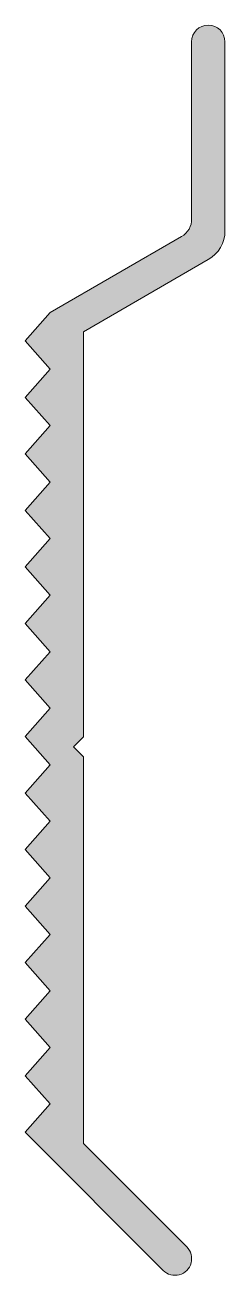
# Model space of a CAD drawing. Header units: metres. Extents: x 0 to 12, y -31.8 to 43.3.
import ezdxf

# ---------------------------------------------------------------- set-up
doc = ezdxf.new("R2010")
doc.units = ezdxf.units.M
doc.layers.add('A-DETL-GENF', color=92, linetype='Continuous', lineweight=18)

# ---------------------------------------------------------------- blocks, each defined once
blk = doc.blocks.new('30 knelprofiel - type 886-1584893-00_0 Basismaterialen')
at = {"layer": 'A-DETL-GENF'}
blk.add_hatch(color=256, dxfattribs=at).paths.add_polyline_path([(9, -31.7), (9.259, -31.666), (9.5, -31.566), (9.707, -31.407), (9.866, -31.2), (9.966, -30.959), (10, -30.7), (9.966, -30.441), (9.866, -30.2), (9.707, -29.993), (3.5, -23.786), (3.5, -0.6), (2.9, 0), (3.5, 0.6), (3.5, 24.899), (11.339, 29.475), (11.618, 29.785), (11.827, 30.147), (11.956, 30.545), (12, 30.96), (11.966, 42.559), (11.866, 42.8), (11.707, 43.007), (11.5, 43.166), (11.259, 43.266), (11, 43.3), (10.741, 43.266), (10.5, 43.166), (10.293, 43.007), (10.134, 42.8), (10.034, 42.559), (10, 42.3), (9.977, 31.421), (9.776, 30.955), (9.4, 30.615), (1.5, 26.054), (0, 24.358), (1.5, 22.663), (0, 20.967), (1.5, 19.271), (0, 17.576), (1.5, 15.881), (0, 14.186), (1.5, 12.49), (0, 10.794), (1.5, 9.099), (0, 7.403), (1.5, 5.708), (0, 4.013), (1.5, 2.317), (0, 0.622), (1.5, -1.074), (0, -2.769), (1.5, -4.464), (0, -6.16), (1.5, -7.855), (0, -9.551), (1.5, -11.246), (0, -12.941), (1.5, -14.637), (0, -16.333), (1.5, -18.028), (0, -19.724), (1.5, -21.419), (0, -23.114), (8.5, -31.566), (8.741, -31.666)])
for p, q in [((10, 42.3), (10, 31.675)), ((12, 30.96), (12, 42.3)), ((9.4, 30.615), (1.5, 26.054)), ((3.5, 24.899), (11, 29.229)), ((1.5, 26.054), (0, 24.358)), ((3.5, 0.6), (3.5, 24.899)), ((0, 24.358), (1.5, 22.663)), ((1.5, 22.663), (0, 20.967)), ((0, 20.967), (1.5, 19.271)), ((1.5, 19.271), (0, 17.576)), ((0, 17.576), (1.5, 15.881)), ((1.5, 15.881), (0, 14.186)), ((0, 14.186), (1.5, 12.49)), ((1.5, 12.49), (0, 10.794)), ((0, 10.794), (1.5, 9.099)), ((1.5, 9.099), (0, 7.403)), ((0, 7.403), (1.5, 5.708)), ((1.5, 5.708), (0, 4.013)), ((0, 4.013), (1.5, 2.317)), ((1.5, 2.317), (0, 0.622)), ((0, 0.622), (1.5, -1.074)), ((2.9, 0), (3.5, 0.6)), ((3.5, -0.6), (2.9, 0)), ((3.5, -23.786), (3.5, -0.6)), ((1.5, -1.074), (0, -2.769)), ((0, -2.769), (1.5, -4.464)), ((1.5, -4.464), (0, -6.16)), ((0, -6.16), (1.5, -7.855)), ((1.5, -7.855), (0, -9.551)), ((0, -9.551), (1.5, -11.246)), ((1.5, -11.246), (0, -12.941)), ((0, -12.941), (1.5, -14.637)), ((1.5, -14.637), (0, -16.333)), ((0, -16.333), (1.5, -18.028)), ((1.5, -18.028), (0, -19.724)), ((0, -19.724), (1.5, -21.419)), ((1.5, -21.419), (0, -23.114)), ((0, -23.114), (8.293, -31.407)), ((9.707, -29.993), (3.5, -23.786))]:
    blk.add_line(p, q, dxfattribs=at)
for centre, radius, start, end in [((11, 42.3), 1, 360, 180), ((8.801, 31.653), 1.199, 299.99748, 1.03717), ((10.001, 30.96), 1.999, 299.99948, 360), ((9, -30.7), 1, 225, 45)]:
    blk.add_arc(centre, radius, start, end, dxfattribs=at)

msp = doc.modelspace()

# ---------------------------------------------------------------- block references
msp.add_blockref('30 knelprofiel - type 886-1584893-00_0 Basismaterialen', (0, 0))

doc.saveas('drawing.dxf')
